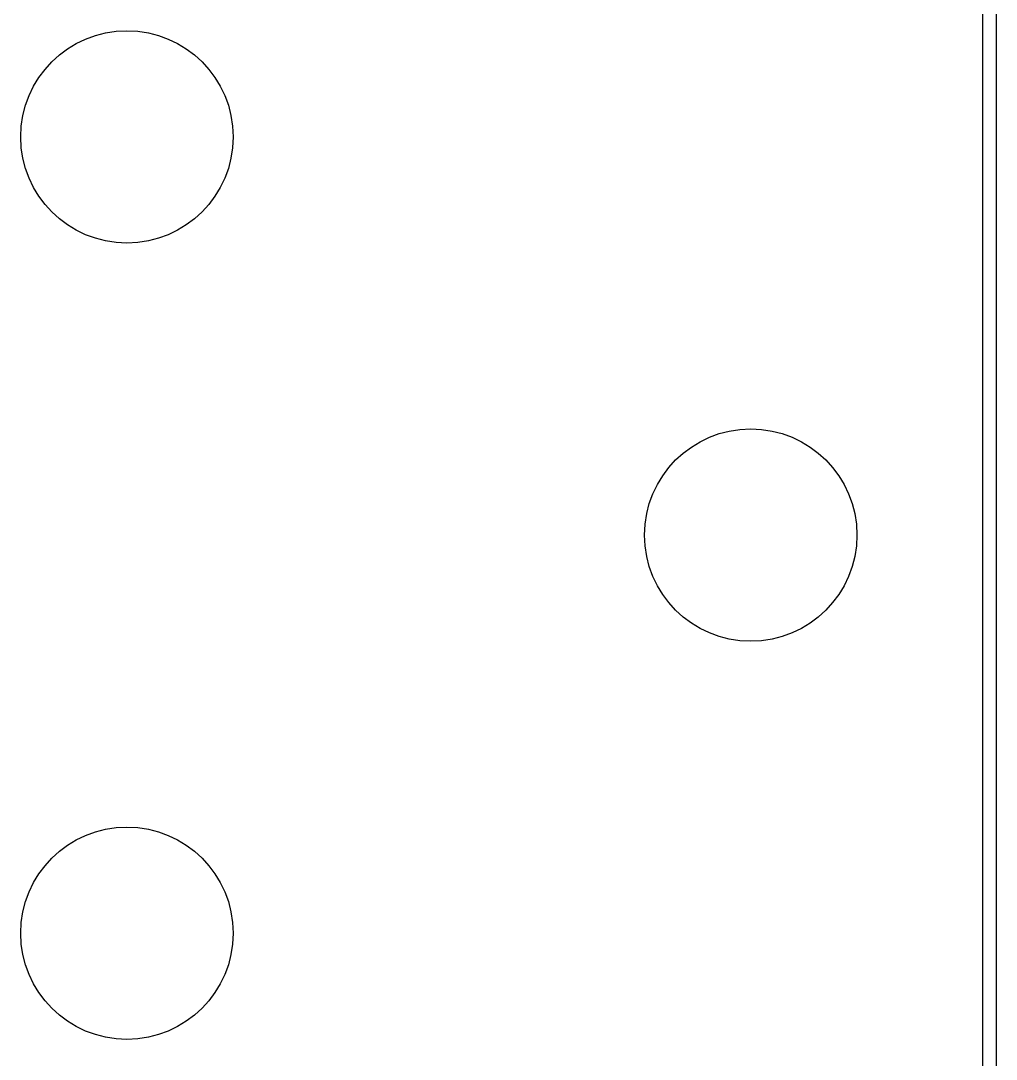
# Model space of a CAD drawing. Extents: x 4.8 to 7.88, y -6.14 to -3.94.
# Drawn here: x 7.4685 to 7.7579, y -5.8641 to -5.5561 of the extents above; entities that cross this region are included whole.
import ezdxf

# ---------------------------------------------------------------- set-up
doc = ezdxf.new("R2010")
doc.units = 0
doc.header["$MEASUREMENT"] = 0
doc.layers.add('BLACK', color=7, linetype='CONTINUOUS')

msp = doc.modelspace()

# ---------------------------------------------------------------- linework, layer by layer
at = {"layer": 'BLACK', "linetype": 'CONTINUOUS'}
for p, q in [((7.75394, -5.74793), (7.75394, -5.55128)), ((7.75787, -5.55315), (7.75787, -6.14164)), ((7.75394, -5.74794), (7.75394, -5.74793)), ((7.75394, -6.0629), (7.75394, -5.74794))]:
    msp.add_line(p, q, dxfattribs=at)
at = {"layer": 'BLACK'}
for centre in [(7.5, -5.59055), (7.5, -5.59055), (7.68504, -5.70866), (7.68504, -5.70866), (7.5, -5.82677), (7.5, -5.82677)]:
    msp.add_circle(centre, 0.0315, dxfattribs=at)

doc.saveas('drawing.dxf')
